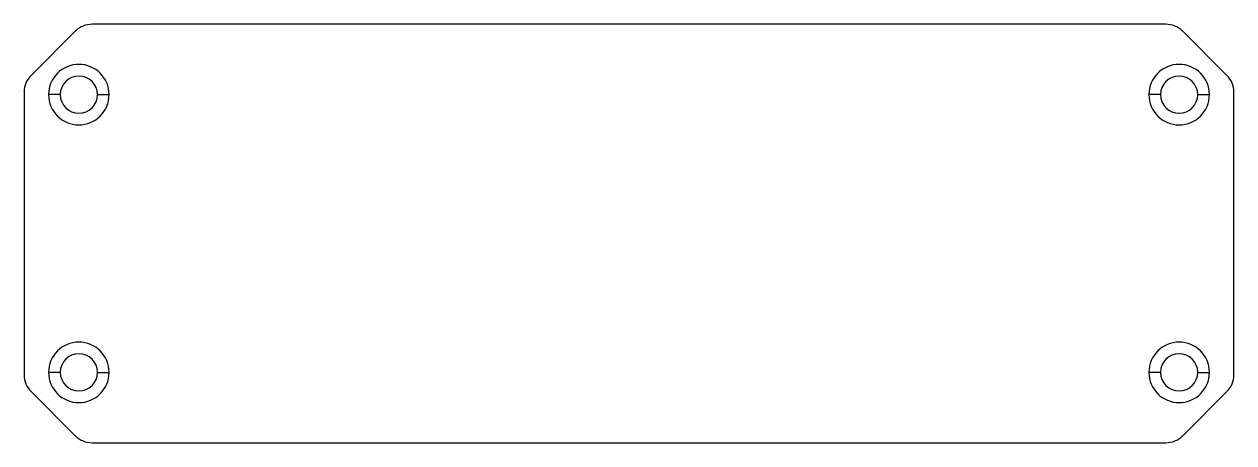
# Model space of a CAD drawing. Header units: millimetres. Extents: x -52 to 52, y -18 to 18.
import ezdxf

# ---------------------------------------------------------------- set-up
doc = ezdxf.new("R2010")
doc.units = ezdxf.units.MM
doc.layers.add('Shape2DView', color=7, linetype='CONTINUOUS')

msp = doc.modelspace()

# ---------------------------------------------------------------- linework, layer by layer
at = {"layer": 'Shape2DView'}
for p, q in [((46.17, 17.99), (-46.17, 17.99)), ((-47.59, 17.41), (-51.41, 13.58)), ((51.41, 13.58), (47.59, 17.41)), ((-52, 12.17), (-52, -12.17)), ((-48.9, 11.94), (-49.9, 11.94)), ((-45.7, 11.94), (-44.7, 11.94)), ((45.7, 11.94), (44.7, 11.94)), ((48.9, 11.94), (49.9, 11.94)), ((52, -12.17), (52, 12.17)), ((-48.9, -11.94), (-49.9, -11.94)), ((-45.7, -11.94), (-44.7, -11.94)), ((45.7, -11.94), (44.7, -11.94)), ((48.9, -11.94), (49.9, -11.94)), ((-51.41, -13.58), (-47.59, -17.41)), ((47.59, -17.41), (51.41, -13.58)), ((-46.17, -17.99), (46.17, -17.99))]:
    msp.add_line(p, q, dxfattribs=at)
for centre, radius, start, end in [((-46.17, 15.99), 2, 90, 135), ((46.17, 15.99), 2, 45, 90), ((-50, 12.17), 2, 135, 180), ((-47.3, 11.94), 2.6, 0, 180), ((-47.3, 11.94), 1.6, 0, 180), ((47.3, 11.94), 2.6, 0, 180), ((47.3, 11.94), 1.6, 0, 180), ((50, 12.17), 2, 0, 45), ((-47.3, 11.94), 2.6, 180, 0), ((-47.3, 11.94), 1.6, 180, 0), ((47.3, 11.94), 2.6, 180, 0), ((47.3, 11.94), 1.6, 180, 0), ((-47.3, -11.94), 2.6, 0, 180), ((47.3, -11.94), 2.6, 0, 180), ((-47.3, -11.94), 1.6, 0, 180), ((47.3, -11.94), 1.6, 0, 180), ((-50, -12.17), 2, 180, -135), ((-47.3, -11.94), 2.6, 180, 0), ((-47.3, -11.94), 1.6, 180, 0), ((47.3, -11.94), 2.6, 180, 0), ((47.3, -11.94), 1.6, 180, 0), ((50, -12.17), 2, -45, 0), ((-46.17, -15.99), 2, -135, -90), ((46.17, -15.99), 2, -90, -45)]:
    msp.add_arc(centre, radius, start, end, dxfattribs=at)

doc.saveas('drawing.dxf')
